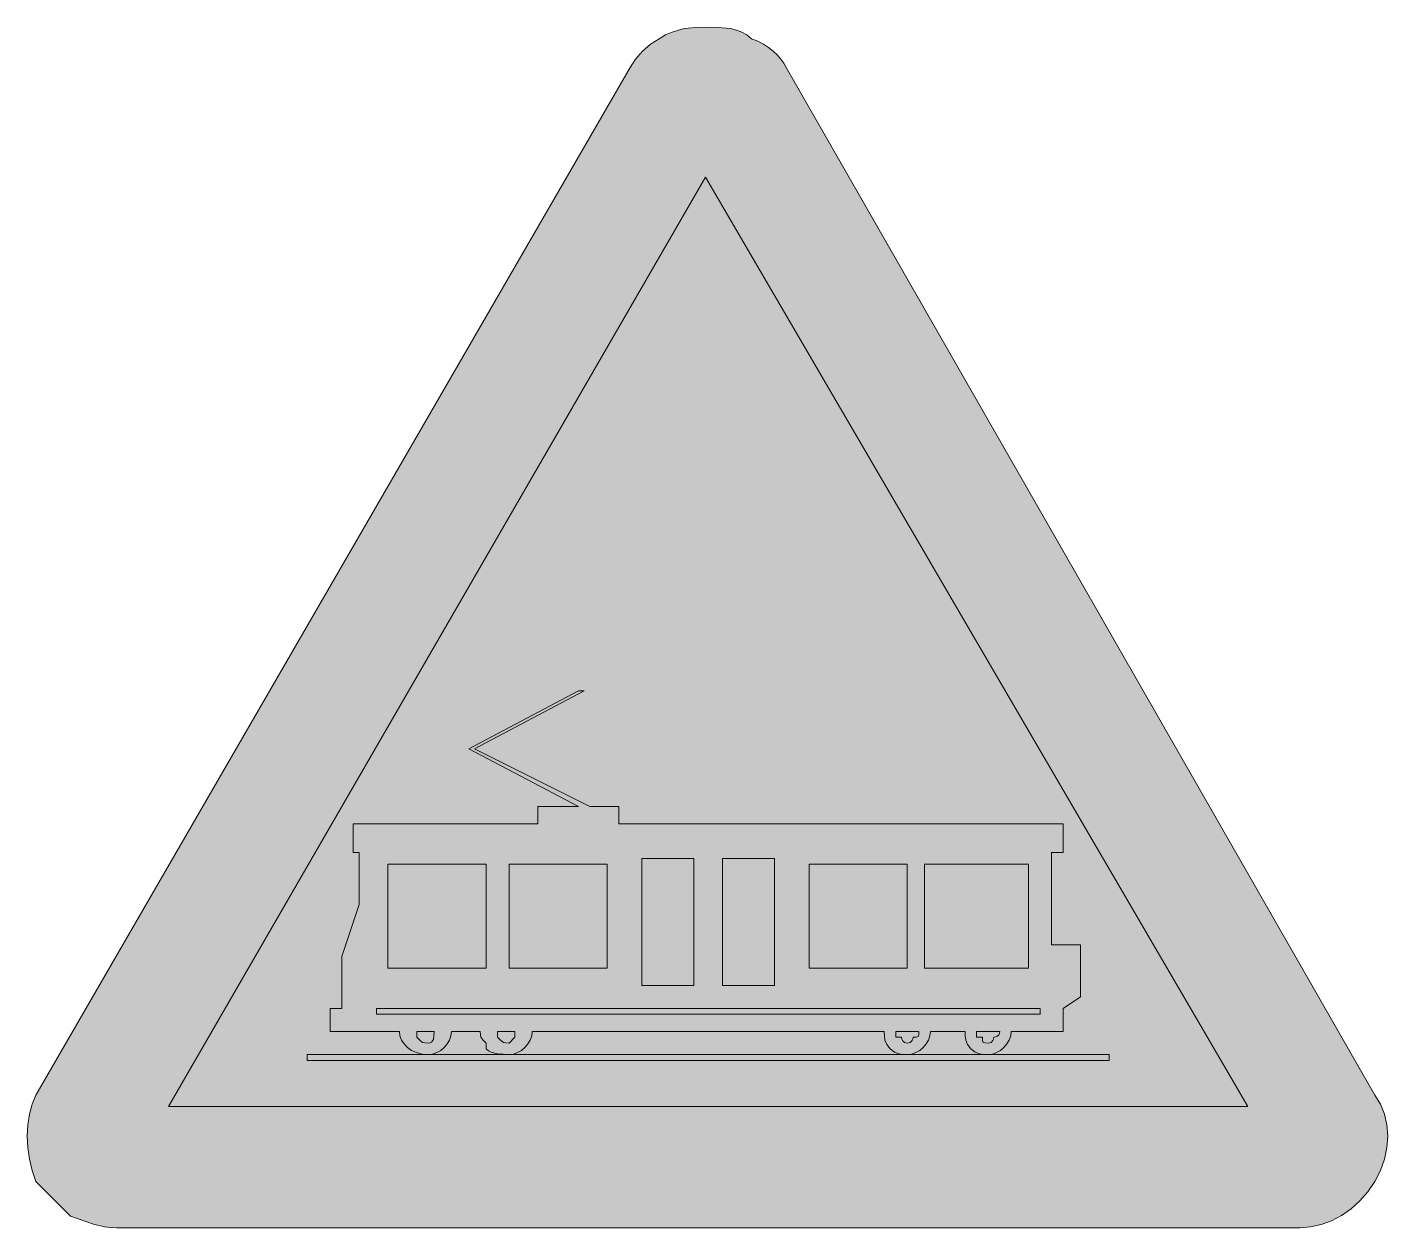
# Model space of a CAD drawing. Header units: metres. Extents: x 143 to 426, y 10 to 260.
import ezdxf

# ---------------------------------------------------------------- set-up
doc = ezdxf.new("R2010")
doc.units = ezdxf.units.M
for name, color, linetype, true_color in [('FILL_BLACK_000000', 7, 'Continuous', 0x000000), ('FILL_RED_FF0000', 7, 'Continuous', 0xff0000), ('FILL_WHITE_FFFFFF', 7, 'Continuous', 0xffffff)]:
    doc.layers.add(name, color=color, linetype=linetype, true_color=true_color)

msp = doc.modelspace()

# ---------------------------------------------------------------- hatches: boundary and pattern name
at = {"layer": 'FILL_BLACK_000000', "true_color": 0x000000}
h = msp.add_hatch(color=7, dxfattribs=at)
h.dxf.hatch_style = 1
h.paths.add_polyline_path([(346.6, 48.55), (345.99, 47.82), (345.26, 47.21), (344.45, 46.73), (343.59, 46.43), (342.69, 46.32), (341.79, 46.34), (340.89, 46.47), (339.99, 46.83), (339.09, 47.52), (338.4, 48.42), (338.04, 49.32), (337.91, 50.22), (337.89, 51.12), (330.69, 51.12), (330.58, 50.22), (330.28, 49.36), (329.8, 48.55), (329.19, 47.82), (328.46, 47.21), (327.65, 46.73), (326.79, 46.43), (325.89, 46.32), (324.99, 46.34), (324.09, 46.47), (323.19, 46.83), (322.29, 47.52), (321.6, 48.42), (321.24, 49.32), (321.11, 50.22), (321.09, 51.12), (247.89, 51.12), (247.78, 50.22), (247.48, 49.36), (247, 48.55), (246.39, 47.82), (245.66, 47.21), (244.85, 46.73), (243.99, 46.43), (243.09, 46.32), (240.69, 46.47), (239.38, 46.83), (238.79, 47.12), (238.29, 47.52), (238.29, 48.72), (237.6, 49.43), (237.24, 49.92), (237.11, 50.41), (237.09, 51.12), (231.09, 51.12), (230.98, 50.22), (230.68, 49.36), (230.2, 48.55), (229.59, 47.82), (228.86, 47.21), (228.05, 46.73), (227.19, 46.43), (226.29, 46.32), (225, 46.43), (223.83, 46.73), (222.81, 47.21), (221.94, 47.82), (221.24, 48.55), (220.72, 49.36), (220.4, 50.22), (220.29, 51.12), (205.89, 51.12), (205.89, 55.92), (208.29, 55.92), (208.29, 66.72), (211.89, 77.52), (211.89, 88.32), (210.69, 88.32), (210.69, 94.32), (249.09, 94.32), (249.09, 97.92), (257.49, 97.92), (234.69, 109.92), (257.49, 121.92), (258.69, 121.92), (235.89, 109.92), (259.89, 97.92), (265.89, 97.92), (265.89, 94.32), (358.29, 94.32), (358.29, 88.32), (355.89, 88.32), (355.89, 69.12), (361.89, 69.12), (361.89, 58.32), (358.29, 55.92), (358.29, 51.12), (347.49, 51.12), (347.38, 50.22), (347.08, 49.36), (346.6, 48.55)])
h.paths.add_polyline_path([(344.49, 50.07), (344.9, 50.43), (345.04, 50.72), (345.09, 51.12), (340.29, 51.12), (340.29, 49.92), (341.49, 49.92), (341.51, 49.23), (341.64, 48.87), (342, 48.74), (342.69, 48.72), (343.29, 48.87), (343.7, 49.23), (343.84, 49.52), (343.89, 49.92), (344.49, 50.07)], flags=16)
h.paths.add_polyline_path([(327.09, 49.92), (327.78, 49.94), (328.14, 50.07), (328.27, 50.43), (328.29, 51.12), (323.49, 51.12), (323.49, 49.92), (324.69, 49.92), (324.74, 49.52), (324.88, 49.23), (325.29, 48.87), (325.89, 48.72), (326.49, 48.87), (326.9, 49.23), (327.04, 49.52), (327.09, 49.92)], flags=16)
h.paths.add_polyline_path([(240.69, 49.92), (241.4, 49.23), (241.89, 48.87), (242.38, 48.74), (243.09, 48.72), (244.29, 49.92), (244.29, 51.12), (240.69, 51.12), (240.69, 49.92)], flags=16)
h.paths.add_polyline_path([(227.34, 49.47), (227.47, 50.24), (227.49, 51.12), (223.89, 51.12), (223.89, 49.92), (224.6, 49.23), (225.09, 48.87), (225.58, 48.74), (226.29, 48.72), (226.69, 48.77), (226.98, 48.93), (227.34, 49.47)], flags=16)
h.paths.add_polyline_path([(353.49, 55.92), (215.49, 55.92), (215.49, 54.72), (353.49, 54.72), (353.49, 55.92)], flags=16)
h.paths.add_polyline_path([(238.29, 85.92), (217.89, 85.92), (217.89, 64.32), (238.29, 64.32), (238.29, 85.92)], flags=16)
h.paths.add_polyline_path([(263.49, 64.32), (263.49, 85.92), (243.09, 85.92), (243.09, 64.32), (263.49, 64.32)], flags=16)
h.paths.add_polyline_path([(281.49, 87.12), (270.69, 87.12), (270.69, 60.72), (281.49, 60.72), (281.49, 87.12)], flags=16)
h.paths.add_polyline_path([(298.29, 60.72), (298.29, 87.12), (287.49, 87.12), (287.49, 60.72), (298.29, 60.72)], flags=16)
h.paths.add_polyline_path([(325.89, 85.92), (305.49, 85.92), (305.49, 64.32), (325.89, 64.32), (325.89, 85.92)], flags=16)
h.paths.add_polyline_path([(351.09, 64.32), (351.09, 85.92), (329.49, 85.92), (329.49, 64.32), (351.09, 64.32)], flags=16)
h = msp.add_hatch(color=7, dxfattribs=at)
h.dxf.hatch_style = 1
h.paths.add_polyline_path([(367.89, 45.12), (201.09, 45.12), (201.09, 46.32), (367.89, 46.32), (367.89, 45.12)])
at = {"layer": 'FILL_RED_FF0000', "true_color": 0xff0000}
h = msp.add_hatch(color=7, dxfattribs=at)
h.dxf.hatch_style = 1
h.paths.add_polyline_path([(424.27, 36.01), (425.12, 33.93), (425.62, 31.7), (425.79, 29.37), (425.62, 26.99), (425.12, 24.59), (424.27, 22.22), (423.09, 19.92), (421.63, 17.78), (419.98, 15.89), (418.15, 14.25), (416.19, 12.87), (414.11, 11.78), (411.95, 10.98), (409.74, 10.49), (407.49, 10.32), (161.49, 10.32), (160.19, 10.37), (158.98, 10.53), (156.69, 11.07), (151.89, 12.72), (144.69, 19.92), (143.9, 22.22), (143.34, 24.59), (143, 26.99), (142.89, 29.37), (143, 31.7), (143.34, 33.93), (143.9, 36.01), (144.69, 37.92), (268.29, 251.52), (269.4, 253.3), (270.84, 254.97), (272.51, 256.41), (274.29, 257.52), (275.64, 258.31), (276.97, 258.91), (278.28, 259.33), (279.54, 259.62), (281.88, 259.88), (283.89, 259.92), (286.57, 259.88), (289.14, 259.62), (290.35, 259.33), (291.48, 258.91), (292.54, 258.31), (293.49, 257.52), (294.78, 257.02), (295.97, 256.41), (297.03, 255.73), (297.99, 254.97), (298.83, 254.16), (299.57, 253.3), (300.18, 252.42), (300.69, 251.52), (423.09, 37.92), (424.27, 36.01)])
at = {"layer": 'FILL_WHITE_FFFFFF', "true_color": 0xffffff}
h = msp.add_hatch(color=7, dxfattribs=at)
h.dxf.hatch_style = 1
h.paths.add_polyline_path([(172.29, 35.52), (283.89, 228.72), (396.69, 35.52), (172.29, 35.52)])

# ---------------------------------------------------------------- linework, layer by layer
at = {"layer": 'FILL_BLACK_000000', "lineweight": 0, "true_color": 0x000000}
for points in [[(346.6, 48.55), (345.99, 47.82), (345.26, 47.21), (344.45, 46.73), (343.59, 46.43), (342.69, 46.32), (341.79, 46.34), (340.89, 46.47), (339.99, 46.83), (339.09, 47.52), (338.4, 48.42), (338.04, 49.32), (337.91, 50.22), (337.89, 51.12), (330.69, 51.12), (330.58, 50.22), (330.28, 49.36), (329.8, 48.55), (329.19, 47.82), (328.46, 47.21), (327.65, 46.73), (326.79, 46.43), (325.89, 46.32), (324.99, 46.34), (324.09, 46.47), (323.19, 46.83), (322.29, 47.52), (321.6, 48.42), (321.24, 49.32), (321.11, 50.22), (321.09, 51.12), (247.89, 51.12), (247.78, 50.22), (247.48, 49.36), (247, 48.55), (246.39, 47.82), (245.66, 47.21), (244.85, 46.73), (243.99, 46.43), (243.09, 46.32), (240.69, 46.47), (239.38, 46.83), (238.79, 47.12), (238.29, 47.52), (238.29, 48.72), (237.6, 49.43), (237.24, 49.92), (237.11, 50.41), (237.09, 51.12), (231.09, 51.12), (230.98, 50.22), (230.68, 49.36), (230.2, 48.55), (229.59, 47.82), (228.86, 47.21), (228.05, 46.73), (227.19, 46.43), (226.29, 46.32), (225, 46.43), (223.83, 46.73), (222.81, 47.21), (221.94, 47.82), (221.24, 48.55), (220.72, 49.36), (220.4, 50.22), (220.29, 51.12), (205.89, 51.12), (205.89, 55.92), (208.29, 55.92), (208.29, 66.72), (211.89, 77.52), (211.89, 88.32), (210.69, 88.32), (210.69, 94.32), (249.09, 94.32), (249.09, 97.92), (257.49, 97.92), (234.69, 109.92), (257.49, 121.92), (258.69, 121.92), (235.89, 109.92), (259.89, 97.92), (265.89, 97.92), (265.89, 94.32), (358.29, 94.32), (358.29, 88.32), (355.89, 88.32), (355.89, 69.12), (361.89, 69.12), (361.89, 58.32), (358.29, 55.92), (358.29, 51.12), (347.49, 51.12), (347.38, 50.22), (347.08, 49.36)], [(238.29, 85.92), (217.89, 85.92), (217.89, 64.32), (238.29, 64.32)], [(263.49, 64.32), (263.49, 85.92), (243.09, 85.92), (243.09, 64.32)], [(281.49, 87.12), (270.69, 87.12), (270.69, 60.72), (281.49, 60.72)], [(298.29, 60.72), (298.29, 87.12), (287.49, 87.12), (287.49, 60.72)], [(325.89, 85.92), (305.49, 85.92), (305.49, 64.32), (325.89, 64.32)], [(351.09, 64.32), (351.09, 85.92), (329.49, 85.92), (329.49, 64.32)], [(353.49, 55.92), (215.49, 55.92), (215.49, 54.72), (353.49, 54.72)], [(227.34, 49.47), (227.47, 50.24), (227.49, 51.12), (223.89, 51.12), (223.89, 49.92), (224.6, 49.23), (225.09, 48.87), (225.58, 48.74), (226.29, 48.72), (226.69, 48.77), (226.98, 48.93)], [(240.69, 49.92), (241.4, 49.23), (241.89, 48.87), (242.38, 48.74), (243.09, 48.72), (244.29, 49.92), (244.29, 51.12), (240.69, 51.12)], [(327.09, 49.92), (327.78, 49.94), (328.14, 50.07), (328.27, 50.43), (328.29, 51.12), (323.49, 51.12), (323.49, 49.92), (324.69, 49.92), (324.74, 49.52), (324.88, 49.23), (325.29, 48.87), (325.89, 48.72), (326.49, 48.87), (326.9, 49.23), (327.04, 49.52)], [(344.49, 50.07), (344.9, 50.43), (345.04, 50.72), (345.09, 51.12), (340.29, 51.12), (340.29, 49.92), (341.49, 49.92), (341.51, 49.23), (341.64, 48.87), (342, 48.74), (342.69, 48.72), (343.29, 48.87), (343.7, 49.23), (343.84, 49.52), (343.89, 49.92)], [(367.89, 45.12), (201.09, 45.12), (201.09, 46.32), (367.89, 46.32)]]:
    msp.add_lwpolyline(points, close=True, dxfattribs=at)
at = {"layer": 'FILL_RED_FF0000', "lineweight": 0, "true_color": 0xff0000}
msp.add_lwpolyline([(424.27, 36.01), (425.12, 33.93), (425.62, 31.7), (425.79, 29.37), (425.62, 26.99), (425.12, 24.59), (424.27, 22.22), (423.09, 19.92), (421.63, 17.78), (419.98, 15.89), (418.15, 14.25), (416.19, 12.87), (414.11, 11.78), (411.95, 10.98), (409.74, 10.49), (407.49, 10.32), (161.49, 10.32), (160.19, 10.37), (158.98, 10.53), (156.69, 11.07), (151.89, 12.72), (144.69, 19.92), (143.9, 22.22), (143.34, 24.59), (143, 26.99), (142.89, 29.37), (143, 31.7), (143.34, 33.93), (143.9, 36.01), (144.69, 37.92), (268.29, 251.52), (269.4, 253.3), (270.84, 254.97), (272.51, 256.41), (274.29, 257.52), (275.64, 258.31), (276.97, 258.91), (278.28, 259.33), (279.54, 259.62), (281.88, 259.88), (283.89, 259.92), (286.57, 259.88), (289.14, 259.62), (290.35, 259.33), (291.48, 258.91), (292.54, 258.31), (293.49, 257.52), (294.78, 257.02), (295.97, 256.41), (297.03, 255.73), (297.99, 254.97), (298.83, 254.16), (299.57, 253.3), (300.18, 252.42), (300.69, 251.52), (423.09, 37.92)], close=True, dxfattribs=at)
at = {"layer": 'FILL_WHITE_FFFFFF', "lineweight": 0, "true_color": 0xff0000}
msp.add_lwpolyline([(172.29, 35.52), (283.89, 228.72), (396.69, 35.52)], close=True, dxfattribs=at)

doc.saveas('drawing.dxf')
